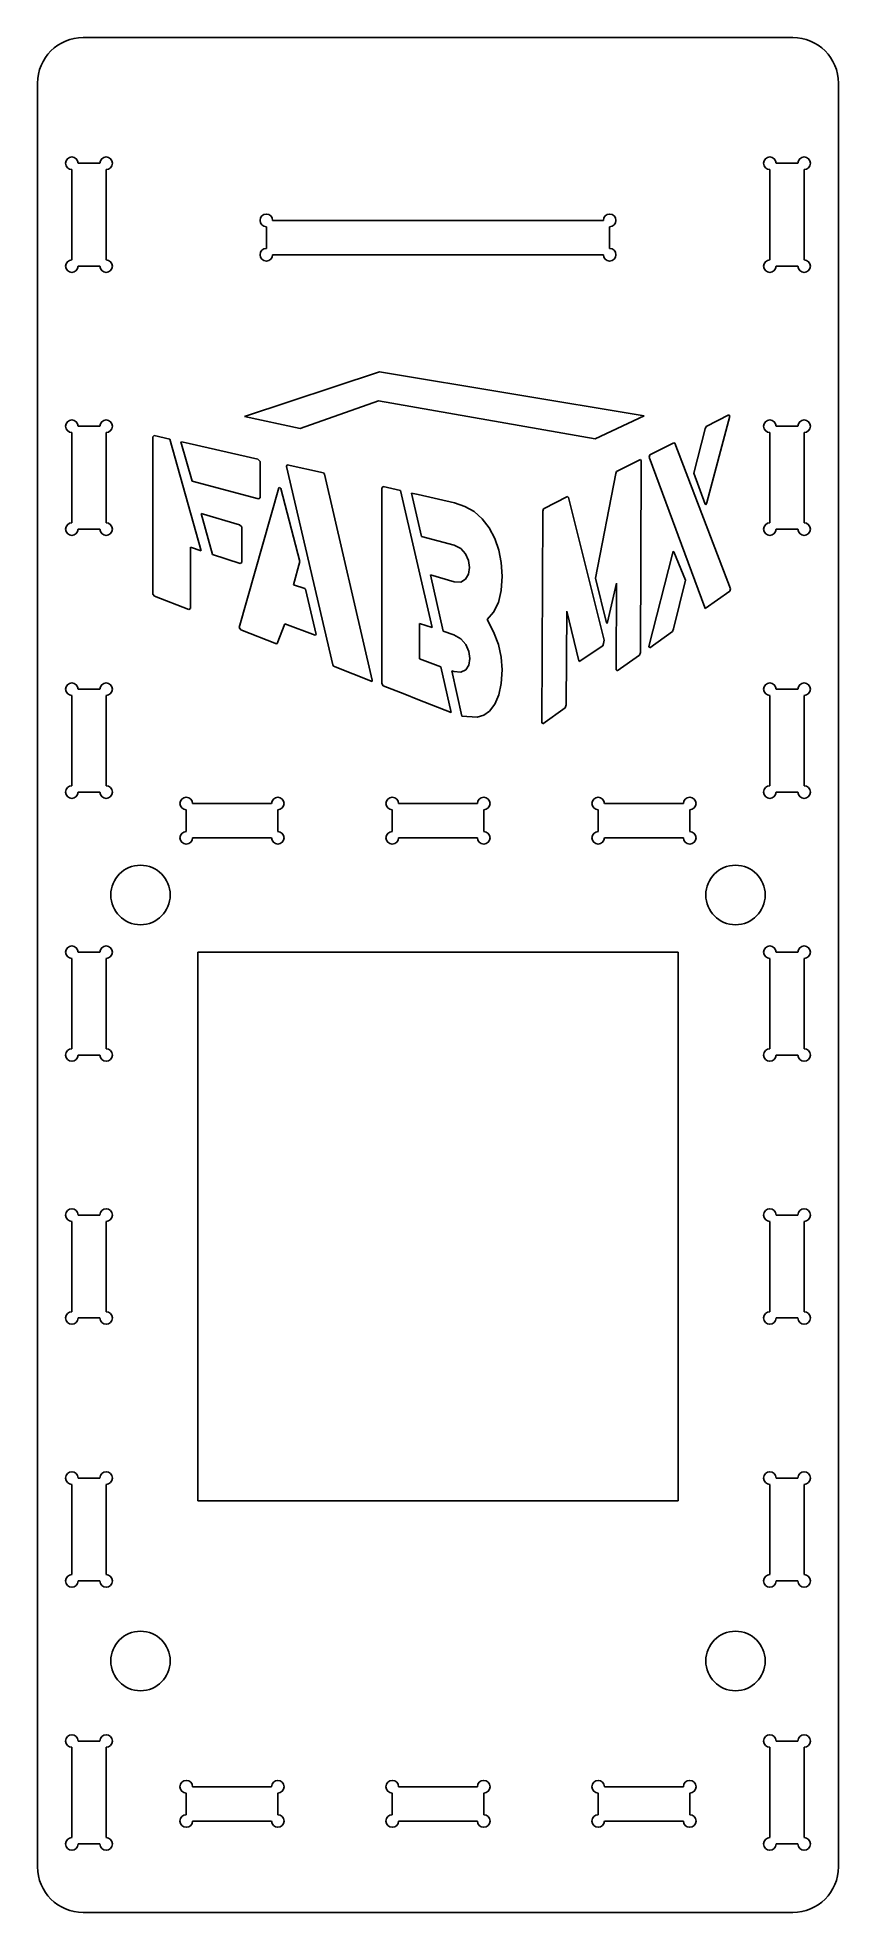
# Model space of a CAD drawing. Header units: metres. Extents: x -35 to 35, y -8 to 156.
import ezdxf

# ---------------------------------------------------------------- set-up
doc = ezdxf.new("R2010")
doc.units = ezdxf.units.M

msp = doc.modelspace()

# ---------------------------------------------------------------- linework, layer by layer
for p, q in [((-31, 156), (31, 156)), ((-35, -4), (-35, 152)), ((35, 152), (35, -4)), ((-32, 136.55), (-32, 144.45)), ((-31.45, 145), (-29.55, 145)), ((-29, 144.45), (-29, 136.55)), ((29, 136.55), (29, 144.45)), ((29.55, 145), (31.45, 145)), ((32, 144.45), (32, 136.55)), ((-15, 137.55), (-15, 139.45)), ((-14.45, 140), (14.45, 140)), ((15, 139.45), (15, 137.55)), ((14.45, 137), (-14.45, 137)), ((-29.55, 136), (-31.45, 136)), ((31.45, 136), (29.55, 136)), ((-16.90638, 122.85425), (-5.1169, 126.7526)), ((-5.1169, 126.7526), (18.0168, 122.89409)), ((-5.21437, 124.20995), (-12.04679, 121.79206)), ((13.74383, 120.90659), (-5.21437, 124.20995)), ((-32, 113.55), (-32, 121.45)), ((-31.45, 122), (-29.55, 122)), ((-29, 121.45), (-29, 113.55)), ((-12.04679, 121.79206), (-16.90638, 122.85425)), ((18.0168, 122.89409), (13.74383, 120.90659)), ((23.362249, 121.765394), (22.369613, 117.895074)), ((23.4422, 121.98703), (23.362241, 121.765418)), ((23.362241, 121.765418), (23.362249, 121.765394)), ((23.442275, 121.986785), (23.442196, 121.987049)), ((23.442196, 121.987049), (23.4422, 121.98703)), ((25.430565, 122.990345), (23.442275, 121.986785)), ((23.491432, 115.3386), (25.510522, 122.87631)), ((25.430563, 122.990279), (25.430565, 122.990345)), ((25.510522, 122.876318), (25.430563, 122.990279)), ((25.510522, 122.87631), (25.510522, 122.876318)), ((29, 113.55), (29, 121.45)), ((29.55, 122), (31.45, 122)), ((32, 121.45), (32, 113.55)), ((-24.934263, 107.321859), (-24.9342, 121.07)), ((-24.9342, 121.07), (-24.934196, 121.069886)), ((-24.934196, 121.069886), (-24.811004, 121.180643)), ((-24.811004, 121.180643), (-24.81101, 121.180596)), ((-24.81101, 121.180596), (-23.43227, 120.865213)), ((-23.43227, 120.865213), (-23.4323, 120.865)), ((-23.4323, 120.865), (-20.6868, 111.10374)), ((-22.464106, 120.64392), (-22.4642, 120.644)), ((-22.4642, 120.644), (-22.277854, 120.601138)), ((-21.4838, 117.189), (-22.464106, 120.64392)), ((-22.277854, 120.601138), (-22.2778, 120.601)), ((-22.2778, 120.601), (-21.75763, 120.482467)), ((-21.75763, 120.482467), (-21.7576, 120.482)), ((-21.7576, 120.482), (-15.74196, 119.10458)), ((20.615341, 120.560923), (18.508541, 119.497563)), ((20.615348, 120.560847), (20.615341, 120.560923)), ((20.695306, 120.506927), (20.615348, 120.560847)), ((20.695298, 120.506949), (20.695306, 120.506927)), ((25.562858, 107.763049), (20.695298, 120.506949)), ((-15.74196, 119.10458), (-15.741967, 119.104638)), ((-15.741967, 119.104638), (-15.551155, 118.927621)), ((-15.551143, 118.927574), (-15.5512, 115.748)), ((-15.551155, 118.927621), (-15.551143, 118.927574)), ((-13.232985, 118.467761), (-13.232981, 118.467819)), ((-9.184045, 101.119561), (-13.232985, 118.467761)), ((-13.232981, 118.467819), (-13.171385, 118.637065)), ((-13.171385, 118.637065), (-13.17139, 118.637094)), ((-13.17139, 118.637094), (-10.01502, 117.915312)), ((15.5969, 118.02826), (17.70216, 119.08977)), ((17.70216, 119.08977), (17.7021, 119.089)), ((17.7021, 119.089), (17.754466, 118.970567)), ((17.754467, 118.813709), (17.706869, 102.199209)), ((17.743489, 118.913721), (17.743486, 118.913732)), ((17.743486, 118.913732), (17.754464, 118.813661)), ((17.754469, 118.970607), (17.743489, 118.913721)), ((17.754464, 118.813661), (17.754467, 118.813709)), ((17.754466, 118.970567), (17.754469, 118.970607)), ((18.508539, 119.497487), (18.454618, 119.30201)), ((18.454618, 119.30201), (18.454619, 119.302036)), ((18.454619, 119.302036), (23.322289, 106.130336)), ((18.508541, 119.497563), (18.508539, 119.497487)), ((-21.483838, 117.18893), (-21.4838, 117.189)), ((-15.688178, 115.6517), (-21.483838, 117.18893)), ((-17.383493, 104.384197), (-13.911663, 116.600297)), ((-13.911663, 116.600297), (-13.911657, 116.600289)), ((-13.911657, 116.600289), (-13.828492, 116.647895)), ((-13.828492, 116.647895), (-13.8284, 116.647)), ((-13.8284, 116.647), (-13.746887, 116.559365)), ((-13.746887, 116.559365), (-13.746894, 116.559449)), ((-13.746894, 116.559449), (-12.061734, 110.175859)), ((-10.01502, 117.915312), (-10.015017, 117.915302)), ((-10.015017, 117.915302), (-9.931852, 117.801338)), ((-9.931852, 117.801338), (-9.931862, 117.801277)), ((-9.931862, 117.801277), (-5.739812, 99.791377)), ((-4.921303, 99.496414), (-4.9213, 116.575)), ((-4.9213, 116.575), (-4.92128, 116.5755)), ((-4.92128, 116.5755), (-4.798088, 116.721621)), ((-4.798088, 116.721621), (-4.798075, 116.7217)), ((-4.798075, 116.7217), (-3.283845, 116.373773)), ((13.7564, 108.716), (15.54152, 117.87586)), ((15.54152, 117.87586), (15.541524, 117.875746)), ((15.541524, 117.875746), (15.596903, 118.028183)), ((15.596903, 118.028183), (15.5969, 118.02826)), ((22.369613, 117.895074), (22.3696, 117.895)), ((22.3696, 117.895), (23.359114, 115.19255)), ((-15.551212, 115.74805), (-15.6882, 115.651091)), ((-15.6882, 115.651091), (-15.688178, 115.6517)), ((-15.5512, 115.748), (-15.551212, 115.74805)), ((-3.283845, 116.373773), (-3.28385, 116.374)), ((-3.28385, 116.374), (-0.51532, 104.3905)), ((-2.31579, 116.152), (-1.430903, 112.34624)), ((-2.315786, 116.15191), (-2.31579, 116.152)), ((-1.74675, 116.022), (-2.315786, 116.15191)), ((-1.746737, 116.022559), (-1.74675, 116.022)), ((-1.74188, 116.019649), (-1.746737, 116.022559)), ((1.45286, 115.288606), (-1.74188, 116.019649)), ((1.45286, 115.28864), (1.45286, 115.288606)), ((2.350778, 114.990322), (1.45286, 115.28864)), ((3.153761, 114.528402), (2.350778, 114.990322)), ((9.2303, 114.785044), (11.32164, 115.842314)), ((11.32164, 115.842314), (11.321651, 115.842388)), ((11.321651, 115.842388), (11.401706, 115.777779)), ((11.401706, 115.777779), (11.401701, 115.777755)), ((11.401701, 115.777755), (14.508801, 103.292355)), ((23.359114, 115.19255), (23.35912, 115.192526)), ((23.35912, 115.192526), (23.418905, 115.131111)), ((23.418905, 115.131111), (23.491445, 115.338647)), ((23.491445, 115.338647), (23.491432, 115.3386)), ((-20.6975, 114.368), (-19.718781, 110.78369)), ((-20.697464, 114.367807), (-20.6975, 114.368)), ((-17.362524, 113.384352), (-20.697464, 114.367807)), ((-17.36253, 113.384312), (-17.362524, 113.384352)), ((-17.154813, 113.191947), (-17.36253, 113.384312)), ((-17.15486, 110.065584), (-17.1548, 113.192)), ((-17.1548, 113.192), (-17.154813, 113.191947)), ((3.861525, 113.901442), (3.153761, 114.528402)), ((4.47379, 113.108), (3.861525, 113.901442)), ((9.061077, 96.076077), (9.162703, 114.444777)), ((9.162703, 114.444777), (9.162708, 114.444735)), ((9.162708, 114.444735), (9.174951, 114.581723)), ((9.17492, 114.582), (9.230298, 114.785152)), ((9.174951, 114.581723), (9.17492, 114.582)), ((9.230298, 114.785152), (9.2303, 114.785044)), ((-29.55, 113), (-31.45, 113)), ((-1.430903, 112.34624), (-1.4309, 112.346)), ((-1.4309, 112.346), (1.41292, 111.600934)), ((1.41292, 111.601), (1.997995, 111.319111)), ((1.41292, 111.600934), (1.41292, 111.601)), ((4.47379, 113.10804), (4.47379, 113.108)), ((4.967718, 112.182135), (4.47379, 113.10804)), ((5.320755, 111.171527), (4.967718, 112.182135)), ((31.45, 113), (29.55, 113)), ((-21.634748, 111.417795), (-21.6347, 111.418)), ((-20.6868, 111.104), (-21.634748, 111.417795)), ((-21.6347, 111.418), (-21.6347, 106.049)), ((-20.6868, 111.10374), (-20.6868, 111.104)), ((-19.7188, 110.784), (-17.30419, 109.983901)), ((-19.718781, 110.78369), (-19.7188, 110.784)), ((-17.3042, 109.984), (-17.154873, 110.065513)), ((-17.30419, 109.983901), (-17.3042, 109.984)), ((-17.154873, 110.065513), (-17.15486, 110.065584)), ((-12.0618, 110.176), (-12.624991, 108.14003)), ((-12.061734, 110.175859), (-12.0618, 110.176)), ((1.997995, 111.319111), (2.415578, 110.84744)), ((2.415578, 110.84744), (2.665832, 110.263987)), ((2.665832, 110.263987), (2.748921, 109.646754)), ((5.532715, 110.076916), (5.320755, 111.171527)), ((5.60341, 108.899), (5.532715, 110.076916)), ((18.423961, 102.731856), (20.486171, 110.845026)), ((20.486158, 110.845047), (20.560057, 111.061046)), ((20.486171, 110.845026), (20.486158, 110.845047)), ((20.560057, 111.061046), (20.620037, 110.998844)), ((20.620037, 110.998844), (20.62005, 110.998749)), ((20.62005, 110.998749), (21.62189, 108.522779)), ((-0.66299, 109.003257), (-0.662987, 109.004)), ((1.41292, 108.400008), (-0.66299, 109.003257)), ((-0.662987, 109.004), (0.452743, 104.06873)), ((1.41292, 108.40004), (1.41292, 108.400008)), ((1.996846, 108.372384), (1.41292, 108.40004)), ((2.414264, 108.622951), (1.996846, 108.372384)), ((2.665011, 109.073742), (2.414264, 108.622951)), ((2.748921, 109.646754), (2.665011, 109.073742)), ((5.521137, 107.644928), (5.6034, 108.89863)), ((5.6034, 108.89863), (5.60341, 108.899)), ((13.756375, 108.715265), (13.7564, 108.716)), ((14.739777, 104.813985), (13.756375, 108.715265)), ((15.5893, 108.266), (14.819825, 104.868013)), ((15.561572, 100.70511), (15.589274, 108.26583)), ((15.589274, 108.26583), (15.5893, 108.266)), ((21.62189, 108.522779), (20.57234, 104.275159)), ((-24.934259, 107.321761), (-24.934263, 107.321859)), ((-24.79115, 107.1463), (-24.934259, 107.321761)), ((-24.791073, 107.146226), (-24.79115, 107.1463)), ((-21.777813, 105.959836), (-24.791073, 107.146226)), ((-12.624991, 108.14003), (-12.625, 108.14)), ((-12.625, 108.14), (-11.629374, 107.807684)), ((-11.629374, 107.807684), (-11.629369, 107.807668)), ((-11.629369, 107.807668), (-11.567773, 107.739951)), ((-11.567773, 107.739951), (-11.5678, 107.74)), ((-11.5678, 107.74), (-10.661339, 103.78951)), ((5.274514, 106.593274), (5.521137, 107.644928)), ((23.362214, 106.068688), (25.496714, 107.583158)), ((25.4967, 107.583), (25.562863, 107.76303)), ((25.496714, 107.583158), (25.4967, 107.583)), ((25.562863, 107.76303), (25.562858, 107.763049)), ((-21.777811, 105.959799), (-21.777813, 105.959836)), ((-21.634702, 106.049082), (-21.777811, 105.959799)), ((-21.6347, 106.049), (-21.634702, 106.049082)), ((4.28919, 105.099), (4.863782, 105.74439)), ((4.2892, 105.09877), (4.28919, 105.099)), ((4.863343, 104.017235), (4.2892, 105.09877)), ((4.863782, 105.74439), (5.274514, 106.593274)), ((11.2463, 105.836), (11.204813, 97.62281)), ((12.30967, 101.485816), (11.24621, 105.836616)), ((11.24621, 105.836616), (11.2463, 105.836)), ((23.322289, 106.130336), (23.322276, 106.130273)), ((23.322276, 106.130273), (23.362207, 106.068678)), ((23.362207, 106.068678), (23.362214, 106.068688)), ((-17.383485, 104.384189), (-17.383493, 104.384197)), ((-17.240376, 104.194933), (-17.383485, 104.384189)), ((-14.1256, 102.97), (-17.24038, 104.19502)), ((-17.24038, 104.19502), (-17.240376, 104.194933)), ((-13.3776, 104.707), (-14.042418, 102.98192)), ((-13.377604, 104.706827), (-13.3776, 104.707)), ((-10.722934, 103.717287), (-13.377604, 104.706827)), ((-10.661339, 103.789592), (-10.722935, 103.717308)), ((-10.722935, 103.717308), (-10.722934, 103.717287)), ((-10.661339, 103.78951), (-10.661339, 103.789592)), ((-1.620252, 104.75777), (-1.62025, 104.758)), ((-0.515312, 104.39), (-1.620252, 104.75777)), ((-1.62025, 104.758), (-1.62025, 101.643)), ((-0.51532, 104.3905), (-0.515312, 104.39)), ((0.452743, 104.06873), (1.391356, 103.757845)), ((1.39135, 103.758), (1.39135, 103.756)), ((1.391356, 103.757845), (1.39135, 103.758)), ((1.39135, 103.756), (2.00348, 103.41756)), ((2.00348, 103.41756), (2.436604, 102.906391)), ((5.274125, 102.921704), (4.863343, 104.017235)), ((14.779214, 104.740059), (14.739769, 104.814094)), ((14.739769, 104.814094), (14.739777, 104.813985)), ((14.819825, 104.868013), (14.779214, 104.740059)), ((20.4906, 104.031), (18.5039, 102.61971)), ((20.490627, 104.031265), (20.4906, 104.031)), ((20.4924, 104.031), (20.490627, 104.031265)), ((20.572342, 104.275233), (20.492383, 104.030499)), ((20.492383, 104.030499), (20.4924, 104.031)), ((20.57234, 104.275159), (20.572342, 104.275233)), ((-14.125555, 102.969485), (-14.1256, 102.97)), ((-14.125542, 102.969559), (-14.125555, 102.969485)), ((-14.042378, 102.9821), (-14.125542, 102.969559)), ((-14.042418, 102.98192), (-14.042378, 102.9821)), ((2.436604, 102.906391), (2.692778, 102.300074)), ((2.692778, 102.300074), (2.774058, 101.676193)), ((5.520997, 101.814013), (5.274125, 102.921704)), ((5.60341, 100.696), (5.520997, 101.814013)), ((14.398, 102.791), (12.3497, 101.41041)), ((14.398053, 102.79035), (14.398, 102.791)), ((14.467325, 102.98738), (14.398053, 102.79035)), ((14.5088, 103.292), (14.467313, 102.987465)), ((14.467313, 102.987465), (14.467325, 102.98738)), ((14.508801, 103.292355), (14.5088, 103.292)), ((17.61146, 101.985425), (15.65542, 100.597425)), ((17.706858, 102.199293), (17.611452, 101.985356)), ((17.611452, 101.985356), (17.61146, 101.985425)), ((17.706869, 102.199209), (17.706858, 102.199293)), ((18.423952, 102.73184), (18.423961, 102.731856)), ((18.50391, 102.61953), (18.423952, 102.73184)), ((18.5039, 102.61971), (18.50391, 102.61953)), ((-9.184052, 101.119532), (-9.184045, 101.119561)), ((-9.122456, 100.999448), (-9.184052, 101.119532)), ((-9.12245, 100.99944), (-9.122456, 100.999448)), ((-5.75992, 99.676), (-9.12245, 100.99944)), ((-1.62025, 101.643), (0.25105, 100.967255)), ((0.25105, 100.967255), (0.251046, 100.967)), ((0.251046, 100.967), (1.13739, 96.96121)), ((1.218997, 100.618311), (1.219, 100.618)), ((1.391349, 100.556664), (1.218997, 100.618311)), ((1.219, 100.618), (2.094656, 96.62597)), ((1.39135, 100.55669), (1.391349, 100.556664)), ((1.989089, 100.474996), (1.39135, 100.55669)), ((2.420157, 100.686071), (1.989089, 100.474996)), ((2.682498, 101.112331), (2.420157, 100.686071)), ((2.774058, 101.676193), (2.682498, 101.112331)), ((5.534068, 99.505322), (5.6034, 100.69606)), ((5.6034, 100.69606), (5.60341, 100.696)), ((12.332608, 101.438138), (12.309661, 101.485922)), ((12.309661, 101.485922), (12.30967, 101.485816)), ((12.349687, 101.410529), (12.332608, 101.438138)), ((12.3497, 101.41041), (12.349687, 101.410529)), ((15.561576, 100.70515), (15.561572, 100.70511)), ((15.655428, 100.597309), (15.561576, 100.70515)), ((15.65542, 100.597425), (15.655428, 100.597309)), ((-32, 90.55), (-32, 98.45)), ((-31.45, 99), (-29.55, 99)), ((-29, 98.45), (-29, 90.55)), ((-5.759913, 99.676465), (-5.75992, 99.676)), ((-5.759728, 99.6762), (-5.759913, 99.676465)), ((-5.739815, 99.79135), (-5.759733, 99.675833)), ((-5.759733, 99.675833), (-5.759728, 99.6762)), ((-5.739812, 99.791377), (-5.739815, 99.79135)), ((-4.921292, 99.496408), (-4.921303, 99.496414)), ((-4.778183, 99.290147), (-4.921292, 99.496408)), ((-4.77819, 99.290039), (-4.778183, 99.290147)), ((-2.89912, 98.55), (-4.77819, 99.290039)), ((-2.89912, 98.549764), (-2.89912, 98.55)), ((-1.76492, 98.105), (-2.89912, 98.549764)), ((4.979886, 97.694277), (5.326178, 98.504556)), ((5.326178, 98.504556), (5.534068, 99.505322)), ((29, 90.55), (29, 98.45)), ((29.55, 99), (31.45, 99)), ((32, 98.45), (32, 90.55)), ((1.13739, 96.962), (-1.76492, 98.10553)), ((-1.76492, 98.10553), (-1.76492, 98.105)), ((1.13739, 96.96121), (1.13739, 96.962)), ((3.995387, 96.73135), (4.49536, 97.075341)), ((4.49535, 97.075), (4.979886, 97.694277)), ((4.49536, 97.075341), (4.49535, 97.075)), ((11.1094, 97.372), (9.15339, 95.98215)), ((11.109407, 97.371858), (11.1094, 97.372)), ((11.204813, 97.622712), (11.109407, 97.371858)), ((11.204813, 97.62281), (11.204813, 97.622712)), ((2.094656, 96.62597), (2.09466, 96.626)), ((2.09466, 96.626), (3.428317, 96.543065)), ((3.428317, 96.543065), (3.995387, 96.73135)), ((9.061085, 96.076122), (9.061077, 96.076077)), ((9.153382, 95.982272), (9.061085, 96.076122)), ((9.15339, 95.98215), (9.153382, 95.982272)), ((-29.55, 90), (-31.45, 90)), ((-21.45, 89), (-14.55, 89)), ((-3.45, 89), (3.45, 89)), ((14.55, 89), (21.45, 89)), ((31.45, 90), (29.55, 90)), ((-22, 86.55), (-22, 88.45)), ((-14, 88.45), (-14, 86.55)), ((-4, 86.55), (-4, 88.45)), ((4, 88.45), (4, 86.55)), ((14, 86.55), (14, 88.45)), ((22, 88.45), (22, 86.55)), ((-14.55, 86), (-21.45, 86)), ((3.45, 86), (-3.45, 86)), ((21.45, 86), (14.55, 86)), ((-32, 67.55), (-32, 75.45)), ((-31.45, 76), (-29.55, 76)), ((-29, 75.45), (-29, 67.55)), ((-21, 28), (-21, 76)), ((-21, 76), (21, 76)), ((21, 76), (21, 28)), ((29, 67.55), (29, 75.45)), ((29.55, 76), (31.45, 76)), ((32, 75.45), (32, 67.55)), ((-29.55, 67), (-31.45, 67)), ((31.45, 67), (29.55, 67)), ((-31.45, 53), (-29.55, 53)), ((29.55, 53), (31.45, 53)), ((-32, 44.55), (-32, 52.45)), ((-29, 52.45), (-29, 44.55)), ((29, 44.55), (29, 52.45)), ((32, 52.45), (32, 44.55)), ((-29.55, 44), (-31.45, 44)), ((31.45, 44), (29.55, 44)), ((-31.45, 30), (-29.55, 30)), ((29.55, 30), (31.45, 30)), ((-32, 21.55), (-32, 29.45)), ((-29, 29.45), (-29, 21.55)), ((21, 28), (-21, 28)), ((29, 21.55), (29, 29.45)), ((32, 29.45), (32, 21.55)), ((-29.55, 21), (-31.45, 21)), ((31.45, 21), (29.55, 21)), ((-31.45, 7), (-29.55, 7)), ((29.55, 7), (31.45, 7)), ((-32, -1.45), (-32, 6.45)), ((-29, 6.45), (-29, -1.45)), ((29, -1.45), (29, 6.45)), ((32, 6.45), (32, -1.45)), ((-22, 0.55), (-22, 2.45)), ((-21.45, 3), (-14.55, 3)), ((-14, 2.45), (-14, 0.55)), ((-4, 0.55), (-4, 2.45)), ((-3.45, 3), (3.45, 3)), ((4, 2.45), (4, 0.55)), ((14, 0.55), (14, 2.45)), ((14.55, 3), (21.45, 3)), ((22, 2.45), (22, 0.55)), ((-14.55, 0), (-21.45, 0)), ((3.45, 0), (-3.45, 0)), ((21.45, 0), (14.55, 0)), ((-29.55, -2), (-31.45, -2)), ((31.45, -2), (29.55, -2)), ((31, -8), (-31, -8))]:
    msp.add_line(p, q)
for centre in [(-26, 81), (26, 81), (-26, 14), (26, 14)]:
    msp.add_circle(centre, 2.6)
for centre, radius, start, end in [((-31, 152), 4, 90, 180), ((31, 152), 4, 0, 90), ((-32, 145), 0.55, 0, 270), ((-29, 145), 0.55, 0, 180), ((-29, 145), 0.55, 270, 360), ((29, 145), 0.55, 0, 270), ((32, 145), 0.55, 0, 180), ((32, 145), 0.55, 270, 360), ((-15, 140), 0.55, 0, 270), ((15, 140), 0.55, 0, 180), ((15, 140), 0.55, 270, 360), ((-32, 136), 0.55, 90, 360), ((-29, 136), 0.55, 0, 90), ((-15, 137), 0.55, 90, 360), ((15, 137), 0.55, 180, 360), ((15, 137), 0.55, 0, 90), ((29, 136), 0.55, 90, 360), ((32, 136), 0.55, 0, 90), ((-29, 136), 0.55, 180, 360), ((32, 136), 0.55, 180, 360), ((-32, 122), 0.55, 0, 270), ((-29, 122), 0.55, 0, 180), ((-29, 122), 0.55, 270, 360), ((29, 122), 0.55, 0, 270), ((32, 122), 0.55, 0, 180), ((32, 122), 0.55, 270, 360), ((-32, 113), 0.55, 90, 360), ((-29, 113), 0.55, 0, 90), ((29, 113), 0.55, 90, 360), ((32, 113), 0.55, 0, 90), ((-29, 113), 0.55, 180, 360), ((32, 113), 0.55, 180, 360), ((-32, 99), 0.55, 0, 270), ((-29, 99), 0.55, 0, 180), ((-29, 99), 0.55, 270, 360), ((29, 99), 0.55, 0, 270), ((32, 99), 0.55, 0, 180), ((32, 99), 0.55, 270, 360), ((-32, 90), 0.55, 90, 360), ((-29, 90), 0.55, 0, 90), ((29, 90), 0.55, 90, 360), ((32, 90), 0.55, 0, 90), ((-29, 90), 0.55, 180, 360), ((-22, 89), 0.55, 0, 270), ((-14, 89), 0.55, 0, 180), ((-14, 89), 0.55, 270, 360), ((-4, 89), 0.55, 0, 270), ((4, 89), 0.55, 0, 180), ((4, 89), 0.55, 270, 360), ((14, 89), 0.55, 0, 270), ((22, 89), 0.55, 0, 180), ((22, 89), 0.55, 270, 360), ((32, 90), 0.55, 180, 360), ((-22, 86), 0.55, 90, 360), ((-14, 86), 0.55, 180, 360), ((-14, 86), 0.55, 0, 90), ((-4, 86), 0.55, 90, 360), ((4, 86), 0.55, 180, 360), ((4, 86), 0.55, 0, 90), ((14, 86), 0.55, 90, 360), ((22, 86), 0.55, 180, 360), ((22, 86), 0.55, 0, 90), ((-32, 76), 0.55, 0, 270), ((-29, 76), 0.55, 0, 180), ((-29, 76), 0.55, 270, 360), ((29, 76), 0.55, 0, 270), ((32, 76), 0.55, 0, 180), ((32, 76), 0.55, 270, 360), ((-32, 67), 0.55, 90, 360), ((-29, 67), 0.55, 0, 90), ((29, 67), 0.55, 90, 360), ((32, 67), 0.55, 0, 90), ((-29, 67), 0.55, 180, 360), ((32, 67), 0.55, 180, 360), ((-32, 53), 0.55, 0, 270), ((-29, 53), 0.55, 0, 180), ((-29, 53), 0.55, 270, 360), ((29, 53), 0.55, 0, 270), ((32, 53), 0.55, 0, 180), ((32, 53), 0.55, 270, 360), ((-32, 44), 0.55, 90, 360), ((-29, 44), 0.55, 0, 90), ((29, 44), 0.55, 90, 360), ((32, 44), 0.55, 0, 90), ((-29, 44), 0.55, 180, 360), ((32, 44), 0.55, 180, 360), ((-32, 30), 0.55, 0, 270), ((-29, 30), 0.55, 0, 180), ((-29, 30), 0.55, 270, 360), ((29, 30), 0.55, 0, 270), ((32, 30), 0.55, 0, 180), ((32, 30), 0.55, 270, 360), ((-32, 21), 0.55, 90, 360), ((-29, 21), 0.55, 0, 90), ((29, 21), 0.55, 90, 360), ((32, 21), 0.55, 0, 90), ((-29, 21), 0.55, 180, 360), ((32, 21), 0.55, 180, 360), ((-32, 7), 0.55, 0, 270), ((-29, 7), 0.55, 0, 180), ((-29, 7), 0.55, 270, 360), ((29, 7), 0.55, 0, 270), ((32, 7), 0.55, 0, 180), ((32, 7), 0.55, 270, 360), ((-22, 3), 0.55, 0, 270), ((-14, 3), 0.55, 0, 180), ((-4, 3), 0.55, 0, 270), ((4, 3), 0.55, 0, 180), ((14, 3), 0.55, 0, 270), ((22, 3), 0.55, 0, 180), ((-14, 3), 0.55, 270, 360), ((4, 3), 0.55, 270, 360), ((22, 3), 0.55, 270, 360), ((-22, 0), 0.55, 90, 360), ((-14, 0), 0.55, 180, 360), ((-14, 0), 0.55, 0, 90), ((-4, 0), 0.55, 90, 360), ((4, 0), 0.55, 180, 360), ((4, 0), 0.55, 0, 90), ((14, 0), 0.55, 90, 360), ((22, 0), 0.55, 180, 360), ((22, 0), 0.55, 0, 90), ((-32, -2), 0.55, 90, 360), ((-29, -2), 0.55, 0, 90), ((29, -2), 0.55, 90, 360), ((32, -2), 0.55, 0, 90), ((-29, -2), 0.55, 180, 360), ((32, -2), 0.55, 180, 360), ((-31, -4), 4, -180, -90), ((31, -4), 4, -90, 0)]:
    msp.add_arc(centre, radius, start, end)

doc.saveas('drawing.dxf')
